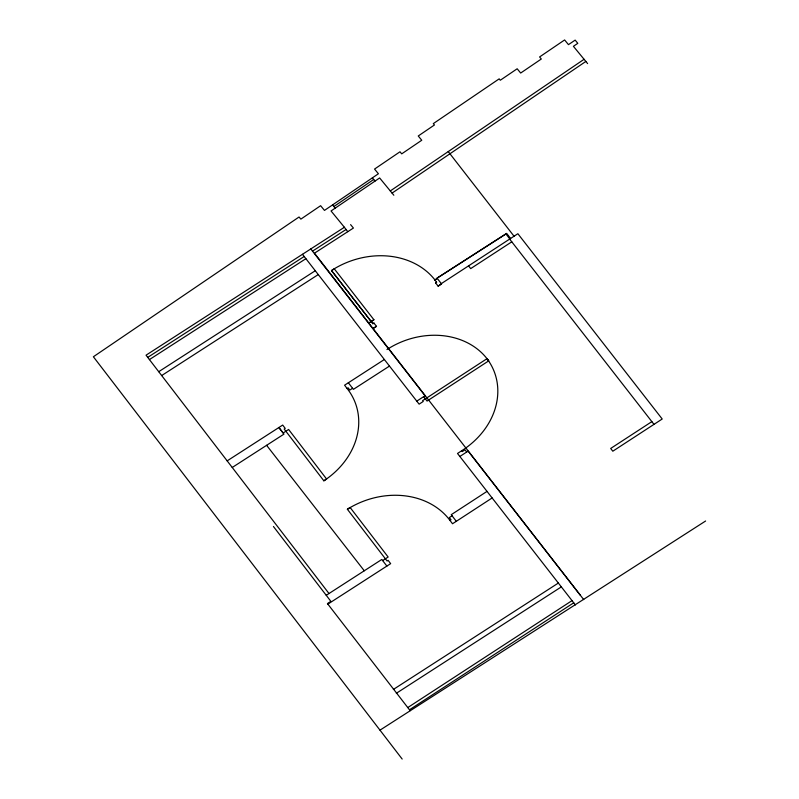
<?xml version="1.0" encoding="UTF-8"?>
<svg xmlns="http://www.w3.org/2000/svg" width="799" height="799" viewBox="0 0 799 799"><rect width="100%" height="100%" fill="white"/><g stroke="black" fill="none" stroke-linecap="round" stroke-linejoin="round"><path stroke-width="1.2" d="M333.892 206.522L373.712 179.475M390.302 190.941L584.079 59.296M392.069 193.098L585.847 61.443M373.922 319.73L368.788 323.076L373.912 319.74L334.252 268.784L331.515 270.571L372.883 323.715L373.912 323.046L376.479 326.322L373.053 328.559L376.469 326.332M434.876 279.98L437.273 278.412L434.876 280L436.584 282.167L435.555 282.866L438.122 286.122L441.547 283.915L437.053 278.152L506.656 233.388L510.591 238.472M373.922 323.036L372.893 323.705L331.505 270.581L334.242 268.794A76.764 63.86 -21.8 0 1 434.956 279.96M435.555 282.836L436.584 282.167M438.122 286.122L441.537 283.895M441.318 283.625L517.872 233.727L662.211 419.006L612.813 451.205L610.676 448.469L651.864 421.622M511.789 241.827L470.691 268.614L468.554 265.877M416.778 401.138L425.068 395.735L310.781 248.948M423.63 396.674L427.046 401.058L488.698 360.878L486.991 358.681L422.601 400.649L423.24 401.468L419.125 404.154L302.481 254.302M486.991 358.681A76.344 63.521 -21.8 0 1 461.622 450.786L457.507 453.462L575.41 604.963M459.854 456.479L468.144 451.075L583.729 599.6M487.02 491.385L451.235 514.696L456.309 521.308L492.134 497.957M407.78 707.574L572.024 600.618M409.478 709.772L573.732 602.806M347.765 231.68L344.389 227.276L146.047 355.185L328.988 593.527M147.735 357.383L304.189 256.489M312.489 251.146L346.077 229.483M149.423 359.59L305.897 258.686M158.721 371.695L315.275 270.741M161.678 375.55L318.262 274.576M227.166 460.873L282.686 425.068L285.213 428.374L284.184 429.043L323.855 480.808L326.601 479.04L288.619 429.472L283.116 433.018L278.901 427.505L283.975 434.117L232.239 467.475M323.855 480.808A76.344 63.521 -21.8 0 0 347.116 388.514L344.579 385.208L384.369 359.5M389.443 366.102L353.408 389.343L348.334 382.731M327.88 604.124L390.651 563.645L388.124 560.339L387.086 560.998L347.375 509.263L350.122 507.485L388.144 557.023L382.651 560.578M326.242 595.305L381.802 559.47L386.876 566.082M452.084 515.794L449.328 517.572L451.026 519.769L449.987 520.439A76.344 63.521 -21.8 0 0 347.375 509.263M456.309 521.308L452.524 523.745L449.987 520.439M393.368 689.447L558.371 583.04M396.324 693.292L561.357 586.875M379.994 730.156L705.617 520.998M347.116 388.514L348.144 387.845L349.832 390.052L352.579 388.284M437.063 278.142L505.967 233.957L509.812 238.991M350.591 224.619L353.418 228.045L314.476 253.183L580.483 595.435M587.615 63.6L573.412 46.312L577.797 43.336L575.15 40.11L568.469 44.644L564.613 39.95L539.605 56.939L541.313 59.016L520.678 73.039L517.173 68.774L500.304 80.23L499.175 78.861L433.318 123.605L434.446 124.974L418.247 135.98L421.752 140.244L401.707 153.857L399.999 151.78L374.551 169.068L378.406 173.763L324.474 210.407L320.619 205.703L300.863 219.126L299.056 216.998L93.383 356.763L402.167 759.05M393.837 195.246L379.635 177.957L331.046 210.966L344.389 227.276M372.384 177.857L375.031 181.083M332.564 204.904L335.22 208.13M653.991 424.359L509.652 239.091M448.249 151.58L514.047 236.224M466.706 452.014L464.998 449.817L462.261 451.605L461.622 450.786M266.606 445.313L364.274 570.776M410.187 710.691L327.45 603.575L330.876 601.337L273.428 526.491M386.956 349.553A74.217 61.743 -21.8 0 1 488.638 360.908"/></g></svg>
